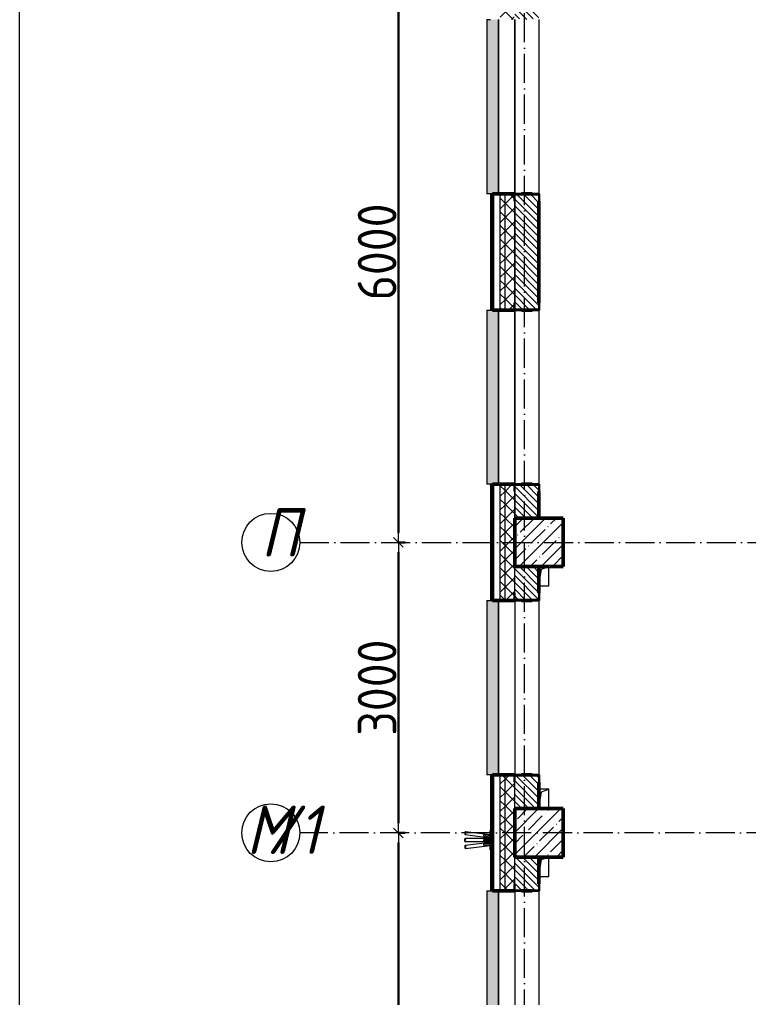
# Model space of a CAD drawing. Header units: millimetres. Extents: x -213536 to 1564669, y -45299 to 942238.
# Drawn here: x -23154 to -15629, y 480797 to 490897 of the extents above; entities that cross this region are included whole.
import ezdxf

# ---------------------------------------------------------------- set-up
doc = ezdxf.new("R2010")
doc.units = ezdxf.units.MM
doc.linetypes.add('50_200_ШТРИХ_1Т_ш5_п1_п1_', pattern=[700, 500, -100, 0, -100])
for name, color, linetype, lineweight in [('3.1) ЖБ окна 1.2 м', 102, 'Continuous', 30), ('A-____-____-DIMS', 7, 'Continuous', 9), ('A-GENM-____-MCUT', 7, 'Continuous', 25), ('A-GENM-____-OTLN', 7, 'Continuous', 9), ('A-GENM-____-OTLN-1', 7, 'Continuous', 25), ('A-GLAZ-____-OTLN', 7, 'Continuous', 9), ('A-WALL-____-MCUT-2', 7, 'Continuous', 50), ('A-WALL-____-MCUT-3', 7, 'Continuous', 9), ('A-WALL-____-OTLN', 7, 'Continuous', 9), ('A-WALL-____-PATT-1', 7, 'Continuous', 9), ('A-WALL-FNSH-MCUT-1', 7, 'Continuous', 9), ('S-COLS-____-MCUT', 7, 'Continuous', 50), ('S-COLS-____-OTLN', 7, 'Continuous', 9), ('S-GRID-____-IDEN', 7, 'Continuous', 9), ('S-GRID-____-OTLN-1', 7, '50_200_ШТРИХ_1Т_ш5_п1_п1_', 9)]:
    doc.layers.add(name, color=color, linetype=linetype, lineweight=lineweight)
doc.layers.add('A-GLAZ-____-OTLN-1', color=7, linetype='Continuous', lineweight=9, true_color=0xc0c0c0)
doc.styles.add('ISOCPEUR_I', font='isocpeui.ttf', dxfattribs={"width": 0.9, "height": 2.5})
doc.styles.add('СПДС', font='isocpeur.ttf', dxfattribs={"width": 0.9})
doc.dimstyles.new('Размера А3', dxfattribs={"dimtxt": 200, "dimasz": 100, "dimexe": 70, "dimexo": 100, "dimgap": 20, "dimtad": 1, "dimdec": 0, "dimrnd": 10, "dimzin": 0, "dimdsep": 46, "dimtxsty": 'СПДС', "dimblk": 'ARROWHEAD_6', "dimcen": 1, "dimclrd": 256, "dimclre": 256, "dimclrt": 256, "dimazin": 0, "dimtfac": 1, "dimtdec": 0, "dimtmove": 2, "dimatfit": 3, "dimfxl": 1, "dimtolj": 1, "dimtzin": 0, "dimarcsym": 0})
pattern_1 = [(45, (-15591.66, 459015.94), (-70.71068, 70.71068), []), (135, (-15591.66, 459015.94), (-70.71068, -70.71068), [])]
pattern_2 = [(135, (-15591.663, 459015.94), (-35.35534, -35.35534), [])]
pattern_3 = [(45, (-15591.66, 459015.94), (-85.5366, 85.5366), []), (45, (-15534.64, 459015.94), (-85.5366, 85.5366), [])]

# ---------------------------------------------------------------- blocks, each defined once
blk = doc.blocks.new('BSC_Колонна _Прямоугольная - 500х500-V38-АР1_План отверстий 2 этажа в осях 1-64_А-ГГ')
at = {"layer": 'S-COLS-____-OTLN'}
h = blk.add_hatch(dxfattribs=at)
h.set_pattern_fill('FP_67', color=256, style=0, pattern_type=2)
h.set_pattern_definition([(45, (2200, -26481.04), (-114.0493, 114.0493), []), (45, (2314.05, -26481.04), (-114.0493, 114.0493), [201.613, -40.323, 3.353, -36.97])])
h.paths.add_polyline_path([(-250, -250), (250, -250), (250, 250), (-250, 250), (-250, 55)], flags=0)
at = {"layer": 'S-COLS-____-MCUT'}
for p, q in [((250, 250), (-250, 250)), ((-250, 250), (-250, -250)), ((250, -250), (250, 250)), ((-250, -250), (250, -250))]:
    blk.add_line(p, q, dxfattribs=at)
blk = doc.blocks.new('BSC_Колонна _Прямоугольная - 500х500-V44-АР1_План отверстий 2 этажа в осях 1-64_А-ГГ')
at = {"layer": 'S-COLS-____-OTLN'}
h = blk.add_hatch(dxfattribs=at)
h.set_pattern_fill('FP_73', color=256, style=0, pattern_type=2)
h.set_pattern_definition([(45, (2200, -23481.04), (-114.0493, 114.0493), []), (45, (2314.05, -23481.04), (-114.0493, 114.0493), [201.613, -40.323, 3.353, -36.97])])
h.paths.add_polyline_path([(-250, -250), (250, -250), (250, 250), (-250, 250)], flags=0)
at = {"layer": 'S-COLS-____-MCUT'}
for p, q in [((250, 250), (-250, 250)), ((-250, 250), (-250, -250)), ((250, -250), (250, 250)), ((-250, -250), (250, -250))]:
    blk.add_line(p, q, dxfattribs=at)
blk = doc.blocks.new('Фахверк_СКБ_Уголок - 250_2700-27497298-АР1_План отверстий 2 этажа в осях 1-64_А-ГГ')
at = {"layer": 'A-GENM-____-MCUT'}
for p, q in [((200, 181), (125, 181)), ((125, 181), (125, 106)), ((125, 106), (131, 106)), ((131, 106), (131, 175)), ((131, 175), (200, 175)), ((200, 175), (200, 181)), ((131, -6), (125, -6)), ((125, -6), (125, -81)), ((125, -81), (200, -81)), ((131, -75), (131, -6)), ((200, -75), (131, -75)), ((200, -81), (200, -75))]:
    blk.add_line(p, q, dxfattribs=at)
blk = doc.blocks.new('AR_Отверстие прямоугольное _в плите_ - AR_Отверстие прямоугольное _в плите_-30510733-АР1_План отверстий 2 этажа в осях 1-64_А-ГГ')
at = {"layer": 'A-GENM-____-OTLN'}
for p, q in [((-50, -100), (-25, 75)), ((-25, 75), (50, 100)), ((50, -100), (50, 100)), ((-50, -100), (50, -100))]:
    blk.add_line(p, q, dxfattribs=at)
blk = doc.blocks.new('AR_Отверстие прямоугольное _в плите_ - AR_Отверстие прямоугольное _в плите_-V158-АР1_План отверстий 2 этажа в осях 1-64_А-ГГ')
at = {"layer": 'A-GENM-____-OTLN'}
for p, q in [((50, 100), (-50, 100)), ((-50, -100), (-25, 75)), ((-25, 75), (50, 100)), ((50, -100), (50, 100))]:
    blk.add_line(p, q, dxfattribs=at)
blk = doc.blocks.new('Отлив_СКБ - Отлив витража_120_НВФ-31885689-АР1_План отверстий 2 этажа в осях 1-64_А-ГГ')
at = {"layer": 'A-GLAZ-____-OTLN-1'}
for points in [[(1800, 2), (1800, 120), (0, 120), (0, 2), (1103, 2)], [(1103, 0), (1800, 0), (1800, 2), (0, 2), (0, 0)]]:
    blk.add_hatch(color=256, dxfattribs=at).paths.add_polyline_path(points, flags=0)
at = {"layer": 'A-GLAZ-____-OTLN'}
for p, q in [((0, 83), (0, 120)), ((1800, 120), (0, 120)), ((1800, 120), (1800, 83)), ((0, 2), (1800, 2)), ((1800, 0), (0, 0))]:
    blk.add_line(p, q, dxfattribs=at)
blk = doc.blocks.new('Указатель_Флаги_По грани - Указатель_Флаги_По грани-31763482-АР1_План отверстий 2 этажа в осях 1-64_А-ГГ')
at = {"layer": 'A-GENM-____-OTLN'}
for p, q in [((-2963, 23463), (-2705, 23431)), ((-2705, 23461), (-2959, 23492)), ((-2769, 23449), (-2705, 23441)), ((-2705, 23451), (-2768, 23459)), ((-2705, 23307), (-2705, 23505)), ((-2705, 23505), (-2700, 23505)), ((-2705, 23421), (-2963, 23421)), ((-2963, 23391), (-2705, 23391)), ((-2705, 23381), (-2963, 23349)), ((-2959, 23320), (-2705, 23351)), ((-2705, 23411), (-2769, 23411)), ((-2769, 23401), (-2705, 23401)), ((-2705, 23371), (-2769, 23363)), ((-2768, 23353), (-2705, 23361)), ((-2700, 23307), (-2705, 23307))]:
    blk.add_line(p, q, dxfattribs=at)
for centre, major_axis, start_param, end_param in [((-2961, 23478), (1.8, 14.9), 1.570796, 4.712389), ((-2961, 23478), (1.8, 14.9), 4.712389, 7.853982), ((-2963, 23406), (0, 15), 4.712389, 7.853982), ((-2963, 23406), (0, 15), 1.570796, 4.712389), ((-2961, 23335), (-1.8, 14.9), 4.712389, 7.853982), ((-2961, 23335), (-1.8, 14.9), 1.570796, 4.712389)]:
    blk.add_ellipse(centre, major_axis=major_axis, ratio=0.422618, start_param=start_param, end_param=end_param, dxfattribs=at)
for points, knots in [([(-2768, 23459), (-2768, 23459), (-2768, 23459), (-2769, 23459), (-2770, 23459), (-2771, 23458), (-2771, 23458), (-2772, 23456), (-2773, 23455), (-2773, 23454)], [0.5555556, 0.5555556, 0.5555556, 0.5555556, 0.5833333, 0.6111111, 0.6666667, 0.7222222, 0.7777778, 0.8888889, 1, 1, 1, 1]), ([(-2773, 23454), (-2773, 23454), (-2773, 23452), (-2772, 23451), (-2772, 23450), (-2771, 23450), (-2770, 23449), (-2770, 23449), (-2769, 23449), (-2769, 23449)], [0, 0, 0, 0, 0.1111111, 0.2222222, 0.2777778, 0.3333333, 0.3888889, 0.4166667, 0.4444444, 0.4444444, 0.4444444, 0.4444444]), ([(-2769, 23411), (-2769, 23411), (-2770, 23411), (-2770, 23411), (-2770, 23411), (-2771, 23411), (-2771, 23410), (-2772, 23409), (-2773, 23408), (-2773, 23407), (-2773, 23406)], [0.5555556, 0.5555556, 0.5555556, 0.5555556, 0.5833333, 0.6111111, 0.6388889, 0.6666667, 0.7222222, 0.7777778, 0.8888889, 1, 1, 1, 1]), ([(-2773, 23406), (-2773, 23405), (-2773, 23404), (-2772, 23403), (-2772, 23402), (-2771, 23401), (-2770, 23401), (-2770, 23401), (-2769, 23401), (-2769, 23401)], [0, 0, 0, 0, 0.1111111, 0.2222222, 0.2777778, 0.3333333, 0.3888889, 0.4166667, 0.4444444, 0.4444444, 0.4444444, 0.4444444]), ([(-2769, 23363), (-2769, 23363), (-2770, 23363), (-2770, 23363), (-2771, 23363), (-2772, 23362), (-2772, 23361), (-2773, 23360), (-2773, 23358), (-2773, 23358)], [0.5555556, 0.5555556, 0.5555556, 0.5555556, 0.5833333, 0.6111111, 0.6666667, 0.7222222, 0.7777778, 0.8888889, 1, 1, 1, 1]), ([(-2773, 23358), (-2773, 23357), (-2772, 23356), (-2771, 23355), (-2771, 23354), (-2770, 23353), (-2769, 23353), (-2768, 23353), (-2768, 23353), (-2768, 23353)], [0, 0, 0, 0, 0.1111111, 0.2222222, 0.2777778, 0.3333333, 0.3888889, 0.4166667, 0.4444444, 0.4444444, 0.4444444, 0.4444444])]:
    blk.add_open_spline(points, degree=3, knots=knots, dxfattribs=at)
blk = doc.blocks.new('Ось сетки - Круг_Ø6_00__ISO-2_5_0_9K_-25732049-АР1_План отверстий 2 этажа в осях 1-64_А-ГГ')
at = {"layer": 'S-GRID-____-IDEN'}
blk.add_circle((0, 0), 3, dxfattribs=at)
blk = doc.blocks.new('ARROWHEAD_6')
at = {"color": 0, "linetype": 'Continuous'}
for p, q in [((0, 0), (-1, 0)), ((-0.5, -0.5), (0.5, 0.5))]:
    blk.add_line(p, q, dxfattribs=at)
blk = doc.blocks.new('*D5490')
at = {"layer": 'A-____-____-DIMS', "lineweight": -2, "transparency": 16777216}
for p, q in [((-19249, 482497), (-19173, 482497)), ((-19243, 476597), (-19243, 482397)), ((-19249, 476497), (-19173, 476497))]:
    blk.add_line(p, q, dxfattribs=at)
at = {"layer": 'Defpoints', "color": 0, "lineweight": 30, "transparency": 16777216}
for p in [(-19349, 482497), (-19243, 482497), (-19349, 476497)]:
    blk.add_point(p, dxfattribs=at)
at = {"layer": 'A-____-____-DIMS', "lineweight": -2, "transparency": 16777216, "xscale": 100, "yscale": 100, "zscale": 100}
for p, rotation in [((-19243, 482497), 90), ((-19243, 476497), 270)]:
    blk.add_blockref('ARROWHEAD_6', p, dxfattribs=dict(at, rotation=rotation))
at = {"layer": 'A-____-____-DIMS', "transparency": 16777216, "insert": (-19463, 479497), "char_height": 400, "attachment_point": 5, "rotation": 90, "style": 'СПДС'}
blk.add_mtext('\\A1;6000', dxfattribs=at)
blk = doc.blocks.new('*D5491')
at = {"layer": 'A-____-____-DIMS', "lineweight": -2, "transparency": 16777216}
for p, q in [((-19249, 485497), (-19173, 485497)), ((-19243, 482597), (-19243, 485397)), ((-19249, 482497), (-19173, 482497))]:
    blk.add_line(p, q, dxfattribs=at)
at = {"layer": 'Defpoints', "color": 0, "lineweight": 30, "transparency": 16777216}
for p in [(-19349, 485497), (-19243, 485497), (-19349, 482497)]:
    blk.add_point(p, dxfattribs=at)
at = {"layer": 'A-____-____-DIMS', "lineweight": -2, "transparency": 16777216, "xscale": 100, "yscale": 100, "zscale": 100}
for p, rotation in [((-19243, 485497), 90), ((-19243, 482497), 270)]:
    blk.add_blockref('ARROWHEAD_6', p, dxfattribs=dict(at, rotation=rotation))
at = {"layer": 'A-____-____-DIMS', "transparency": 16777216, "insert": (-19463, 483997), "char_height": 400, "attachment_point": 5, "rotation": 90, "style": 'СПДС'}
blk.add_mtext('\\A1;3000', dxfattribs=at)
blk = doc.blocks.new('*D5492')
at = {"layer": 'A-____-____-DIMS', "lineweight": -2, "transparency": 16777216}
for p, q in [((-19249, 491497), (-19173, 491497)), ((-19243, 485597), (-19243, 491397)), ((-19249, 485497), (-19173, 485497))]:
    blk.add_line(p, q, dxfattribs=at)
at = {"layer": 'Defpoints', "color": 0, "lineweight": 30, "transparency": 16777216}
for p in [(-19349, 491497), (-19243, 491497), (-19349, 485497)]:
    blk.add_point(p, dxfattribs=at)
at = {"layer": 'A-____-____-DIMS', "lineweight": -2, "transparency": 16777216, "xscale": 100, "yscale": 100, "zscale": 100}
for p, rotation in [((-19243, 491497), 90), ((-19243, 485497), 270)]:
    blk.add_blockref('ARROWHEAD_6', p, dxfattribs=dict(at, rotation=rotation))
at = {"layer": 'A-____-____-DIMS', "transparency": 16777216, "insert": (-19463, 488497), "char_height": 400, "attachment_point": 5, "rotation": 90, "style": 'СПДС'}
blk.add_mtext('\\A1;6000', dxfattribs=at)
blk = doc.blocks.new('2этаж')
at = {"layer": 'S-GRID-____-OTLN-1', "color": 251, "ltscale": 0.6, "true_color": 0x636466}
for p, q in [((-17941.7, 454533.3), (-17941.7, 508896.9)), ((-20260.4, 485497), (11116.1, 485497)), ((11116.1, 482497), (-20260.4, 482497))]:
    blk.add_line(p, q, dxfattribs=at)
at = {"layer": 'S-GRID-____-IDEN', "char_height": 500, "attachment_point": 1, "style": 'ISOCPEUR_I'}
for s, insert, width in [('\\fISOCPEUR|b0|i1|c204|p34|;\\W.9;П', (-20663, 485849.4), 223.671), ('\\fISOCPEUR|b0|i1|c204|p34|;\\W.9;М', (-20812.6, 482778.9), 252.532), ('/1', (-20604.3, 482778.9), 346.329)]:
    blk.add_mtext(s, dxfattribs=dict(at, insert=insert, width=width))
at = {"layer": 'A-____-____-DIMS'}
for base, p1, p2, picture, middle in [((-19243.1, 491497), (-19349.1, 485497), (-19349.1, 491497), '*D5492', (-19463.1, 488497)), ((-19243.1, 485497), (-19349.1, 482497), (-19349.1, 485497), '*D5491', (-19463.1, 483997)), ((-19243.1, 482497), (-19349.1, 476497), (-19349.1, 482497), '*D5490', (-19463.1, 479497))]:
    dim = blk.add_linear_dim(base=base, p1=p1, p2=p2, angle=90, dimstyle='Размера А3', override={"dimtxt": 400}, dxfattribs=at)
    dim.commit()
    dim.dimension.update_dxf_attribs({"geometry": picture, "text_midpoint": middle})

msp = doc.modelspace()

# ---------------------------------------------------------------- hatches: boundary and pattern name
at = {"layer": 'A-WALL-____-PATT-1'}
h = msp.add_hatch(dxfattribs=at)
h.set_pattern_fill('FP_1', color=256, style=0, pattern_type=2)
h.set_pattern_definition(pattern_1)
h.paths.add_polyline_path([(-18191.7, 485747), (-18141.7, 485747), (-18141.7, 486097), (-18191.7, 486097)], flags=0)
h.paths.add_polyline_path([(-18191.7, 487897), (-18141.7, 487897), (-18141.7, 489097), (-18191.7, 489097)], flags=0)
h.paths.add_polyline_path([(-18191.7, 490897), (-18141.7, 490897), (-18141.7, 491247), (-18191.7, 491247)], flags=0)
h = msp.add_hatch(dxfattribs=at)
h.set_pattern_fill('FP_1', color=256, style=0, pattern_type=2)
h.set_pattern_definition(pattern_1)
h.paths.add_polyline_path([(-18041.7, 485747), (-18041.7, 486022), (-18047.7, 486022), (-18047.7, 486097), (-18141.7, 486097), (-18141.7, 485747), (-18047.7, 485747)], flags=0)
h.paths.add_polyline_path([(-18047.7, 487897), (-18047.7, 487972), (-18041.7, 487972), (-18041.7, 489022), (-18047.7, 489022), (-18047.7, 489097), (-18141.7, 489097), (-18141.7, 487897)], flags=0)
h.paths.add_polyline_path([(-18047.7, 490897), (-18047.7, 490972), (-18041.7, 490972), (-18041.7, 491247), (-18141.7, 491247), (-18141.7, 490897)], flags=0)
h = msp.add_hatch(dxfattribs=at)
h.set_pattern_fill('FP_6', color=256, style=0, pattern_type=2)
h.set_pattern_definition(pattern_2)
h.paths.add_polyline_path([(-17791.7, 485747), (-17791.7, 486091), (-17860.7, 486091), (-17860.7, 486097), (-17972.7, 486097), (-17972.7, 486091), (-18041.7, 486091), (-18041.7, 485747)], flags=0)
h.paths.add_polyline_path([(-17860.7, 487897), (-17860.7, 487903), (-17791.7, 487903), (-17791.7, 489091), (-17860.7, 489091), (-17860.7, 489097), (-17972.7, 489097), (-17972.7, 489091), (-18041.7, 489091), (-18041.7, 487903), (-17972.7, 487903), (-17972.7, 487897)], flags=0)
h.paths.add_polyline_path([(-17860.7, 490897), (-17860.7, 490903), (-17791.7, 490903), (-17791.7, 491247), (-18041.7, 491247), (-18041.7, 490903), (-17972.7, 490903), (-17972.7, 490897)], flags=0)
h = msp.add_hatch(dxfattribs=at)
h.set_pattern_fill('FP_3', color=256, style=0, pattern_type=2)
h.set_pattern_definition(pattern_3)
h.paths.add_polyline_path([(-18271.7, 485822), (-18271.7, 486097), (-18291.7, 486097), (-18291.7, 485822)], flags=0)
h.paths.add_polyline_path([(-18291.7, 487897), (-18271.7, 487897), (-18271.7, 489097), (-18291.7, 489097)], flags=0)
h.paths.add_polyline_path([(-18271.7, 490897), (-18271.7, 491077), (-18291.7, 491077), (-18291.7, 490897)], flags=0)
h = msp.add_hatch(dxfattribs=at)
h.set_pattern_fill('FP_3', color=256, style=0, pattern_type=2)
h.set_pattern_definition(pattern_3)
h.paths.add_polyline_path([(-18291.7, 468532), (-18271.7, 468532), (-18271.7, 470847), (-18291.7, 470847), (-18291.7, 470071.8)], flags=0)
h.paths.add_polyline_path([(-18271.7, 472647), (-18271.7, 474097), (-18291.7, 474097), (-18291.7, 472647)], flags=0)
h.paths.add_polyline_path([(-18271.7, 475897), (-18271.7, 477097), (-18291.7, 477097), (-18291.7, 475897)], flags=0)
h.paths.add_polyline_path([(-18291.7, 478897), (-18271.7, 478897), (-18271.7, 480097), (-18291.7, 480097)], flags=0)
h.paths.add_polyline_path([(-18271.7, 481897), (-18271.7, 483097), (-18291.7, 483097), (-18291.7, 481897)], flags=0)
h.paths.add_polyline_path([(-18271.7, 484897), (-18271.7, 485822), (-18291.7, 485822), (-18291.7, 484897)], flags=0)
h = msp.add_hatch(dxfattribs=at)
h.set_pattern_fill('FP_1', color=256, style=0, pattern_type=2)
h.set_pattern_definition(pattern_1)
h.paths.add_polyline_path([(-18141.7, 468532), (-18141.7, 470847), (-18191.7, 470847), (-18191.7, 468532)], flags=0)
h.paths.add_polyline_path([(-18141.7, 472647), (-18141.7, 474097), (-18191.7, 474097), (-18191.7, 472647)], flags=0)
h.paths.add_polyline_path([(-18141.7, 475897), (-18141.7, 477097), (-18191.7, 477097), (-18191.7, 475897)], flags=0)
h.paths.add_polyline_path([(-18191.7, 478897), (-18141.7, 478897), (-18141.7, 480097), (-18191.7, 480097)], flags=0)
h.paths.add_polyline_path([(-18141.7, 481897), (-18141.7, 483097), (-18191.7, 483097), (-18191.7, 481897)], flags=0)
h.paths.add_polyline_path([(-18141.7, 484897), (-18141.7, 485747), (-18191.7, 485747), (-18191.7, 484897)], flags=0)
h = msp.add_hatch(dxfattribs=at)
h.set_pattern_fill('FP_1', color=256, style=0, pattern_type=2)
h.set_pattern_definition(pattern_1)
h.paths.add_polyline_path([(-18141.7, 468532), (-18041.7, 468532), (-18041.7, 470772), (-18047.7, 470772), (-18047.7, 470847), (-18141.7, 470847), (-18141.7, 468547)], flags=0)
h.paths.add_polyline_path([(-18047.7, 472647), (-18047.7, 472722), (-18041.7, 472722), (-18041.7, 474022), (-18047.7, 474022), (-18047.7, 474097), (-18141.7, 474097), (-18141.7, 472647)], flags=0)
h.paths.add_polyline_path([(-18047.7, 475897), (-18047.7, 475972), (-18041.7, 475972), (-18041.7, 477022), (-18047.7, 477022), (-18047.7, 477097), (-18141.7, 477097), (-18141.7, 475897)], flags=0)
h.paths.add_polyline_path([(-18141.7, 478897), (-18047.7, 478897), (-18047.7, 478972), (-18041.7, 478972), (-18041.7, 480022), (-18047.7, 480022), (-18047.7, 480097), (-18141.7, 480097), (-18141.7, 478903)], flags=0)
h.paths.add_polyline_path([(-18047.7, 481897), (-18047.7, 481972), (-18041.7, 481972), (-18041.7, 483022), (-18047.7, 483022), (-18047.7, 483097), (-18141.7, 483097), (-18141.7, 481897)], flags=0)
h.paths.add_polyline_path([(-18141.7, 484897), (-18047.7, 484897), (-18047.7, 484972), (-18041.7, 484972), (-18041.7, 485747), (-18141.7, 485747), (-18141.7, 484903)], flags=0)
h = msp.add_hatch(dxfattribs=at)
h.set_pattern_fill('FP_6', color=256, style=0, pattern_type=2)
h.set_pattern_definition(pattern_2)
h.paths.add_polyline_path([(-18041.7, 482747), (-17791.7, 482747), (-17791.7, 483091), (-17860.7, 483091), (-17860.7, 483097), (-17972.7, 483097), (-17972.7, 483091), (-18041.7, 483091), (-18041.7, 482971.7)], flags=0)
h.paths.add_polyline_path([(-17860.7, 484897), (-17860.7, 484903), (-17791.7, 484903), (-17791.7, 485247), (-18041.7, 485247), (-18041.7, 484903), (-17972.7, 484903), (-17972.7, 484897)], flags=0)
h = msp.add_hatch(dxfattribs=at)
h.set_pattern_fill('FP_6', color=256, style=0, pattern_type=2)
h.set_pattern_definition(pattern_2)
h.paths.add_polyline_path([(-18041.7, 476747), (-17791.7, 476747), (-17791.7, 477091), (-17860.7, 477091), (-17860.7, 477097), (-17972.7, 477097), (-17972.7, 477091), (-18041.7, 477091), (-18041.7, 476951.7)], flags=0)
h.paths.add_polyline_path([(-17860.7, 478897), (-17860.7, 478903), (-17791.7, 478903), (-17791.7, 480091), (-17860.7, 480091), (-17860.7, 480097), (-17972.7, 480097), (-17972.7, 480091), (-18041.7, 480091), (-18041.7, 478903), (-17972.7, 478903), (-17972.7, 478897)], flags=0)
h.paths.add_polyline_path([(-17860.7, 481897), (-17860.7, 481903), (-17791.7, 481903), (-17791.7, 482247), (-18041.7, 482247), (-18041.7, 481903), (-17972.7, 481903), (-17972.7, 481897)], flags=0)

# ---------------------------------------------------------------- linework, layer by layer
at = {"color": 1, "lineweight": 0}
msp.add_lwpolyline([(-23154.5, 551818.7), (90081.5, 551818.7), (90081.5, 452990.7), (-23154.5, 452990.7)], close=True, dxfattribs=at)
at = {"layer": 'A-WALL-____-MCUT-2'}
for p, q in [((-18047.7, 489097), (-18271.7, 489097)), ((-18271.7, 489097), (-18271.7, 487897)), ((-18271.7, 487897), (-18271.7, 489097)), ((-17860.7, 489097), (-17972.7, 489097)), ((-17791.7, 487972), (-17791.7, 489022)), ((-18271.7, 487897), (-18047.7, 487897)), ((-17972.7, 487897), (-17860.7, 487897)), ((-18047.7, 486097), (-18271.7, 486097)), ((-18271.7, 485822), (-18271.7, 486097)), ((-18271.7, 484897), (-18271.7, 486097)), ((-17860.7, 486097), (-17972.7, 486097)), ((-17791.7, 485747), (-17791.7, 486022)), ((-17791.7, 484972), (-17791.7, 485247)), ((-18271.7, 484897), (-18047.7, 484897)), ((-17972.7, 484897), (-17860.7, 484897)), ((-18047.7, 483097), (-18271.7, 483097)), ((-18271.7, 483097), (-18271.7, 481897)), ((-17860.7, 483097), (-17972.7, 483097)), ((-17791.7, 482747), (-17791.7, 483022)), ((-17791.7, 481972), (-17791.7, 482247)), ((-18271.7, 481897), (-18047.7, 481897)), ((-17972.7, 481897), (-17860.7, 481897))]:
    msp.add_line(p, q, dxfattribs=at)
at = {"layer": 'A-WALL-____-MCUT-3'}
for p, q in [((-18191.7, 487897), (-18191.7, 489097)), ((-18141.7, 487897), (-18141.7, 489097)), ((-18041.7, 489022), (-18041.7, 487972)), ((-18041.7, 487972), (-18041.7, 489022)), ((-18191.7, 484897), (-18191.7, 486097)), ((-18141.7, 484897), (-18141.7, 486097)), ((-18041.7, 486022), (-18041.7, 485747)), ((-18041.7, 485747), (-18041.7, 486022)), ((-18041.7, 484972), (-18041.7, 485247)), ((-18191.7, 481897), (-18191.7, 483097)), ((-18141.7, 481897), (-18141.7, 483097)), ((-18041.7, 482747), (-18041.7, 483022)), ((-18041.7, 481972), (-18041.7, 482247))]:
    msp.add_line(p, q, dxfattribs=at)
at = {"layer": 'A-WALL-____-OTLN'}
for p, q in [((-18041.7, 489097), (-18041.7, 490897)), ((-18041.7, 490897), (-18041.7, 489097)), ((-17791.7, 490897), (-17791.7, 489097)), ((-18041.7, 486097), (-18041.7, 487897)), ((-18041.7, 487897), (-18041.7, 486097)), ((-17791.7, 487897), (-17791.7, 486097)), ((-18041.7, 484897), (-18041.7, 483097)), ((-17791.7, 484897), (-17791.7, 483097)), ((-18041.7, 481897), (-18041.7, 480097)), ((-17791.7, 481897), (-17791.7, 480097))]:
    msp.add_line(p, q, dxfattribs=at)
at = {"layer": 'A-WALL-FNSH-MCUT-1'}
for p, q in [((-18291.7, 489097), (-18291.7, 487897)), ((-18271.7, 489097), (-18291.7, 489097)), ((-18291.7, 487897), (-18271.7, 487897)), ((-18291.7, 486097), (-18291.7, 485822)), ((-18271.7, 486097), (-18291.7, 486097)), ((-18291.7, 485822), (-18291.7, 484897)), ((-18291.7, 484897), (-18271.7, 484897)), ((-18291.7, 483097), (-18291.7, 481897)), ((-18271.7, 483097), (-18291.7, 483097)), ((-18291.7, 481897), (-18271.7, 481897))]:
    msp.add_line(p, q, dxfattribs=at)

# ---------------------------------------------------------------- block references
at = {"layer": '3.1) ЖБ окна 1.2 м'}
msp.add_blockref('2этаж', (0, 0), dxfattribs=at)
at = {"layer": 'A-GENM-____-OTLN'}
for name, p in [('AR_Отверстие прямоугольное _в плите_ - AR_Отверстие прямоугольное _в плите_-30510733-АР1_План отверстий 2 этажа в осях 1-64_А-ГГ', (-17741.7, 485147)), ('AR_Отверстие прямоугольное _в плите_ - AR_Отверстие прямоугольное _в плите_-V158-АР1_План отверстий 2 этажа в осях 1-64_А-ГГ', (-17741.7, 482847)), ('Указатель_Флаги_По грани - Указатель_Флаги_По грани-31763482-АР1_План отверстий 2 этажа в осях 1-64_А-ГГ', (-15591.7, 459015.9)), ('AR_Отверстие прямоугольное _в плите_ - AR_Отверстие прямоугольное _в плите_-30510733-АР1_План отверстий 2 этажа в осях 1-64_А-ГГ', (-17741.7, 482147))]:
    msp.add_blockref(name, p, dxfattribs=at)
at = {"layer": 'A-GENM-____-OTLN-1'}
for p, rotation in [((-17966.7, 489222), 269.9999999999999), ((-17866.7, 487772), 89.99999999999991), ((-17966.7, 486222), 269.9999999999999), ((-17866.7, 484772), 89.99999999999991), ((-17966.7, 483222), 269.9999999999999), ((-17866.7, 481772), 89.99999999999991)]:
    msp.add_blockref('Фахверк_СКБ_Уголок - 250_2700-27497298-АР1_План отверстий 2 этажа в осях 1-64_А-ГГ', p, dxfattribs=dict(at, rotation=rotation))
at = {"layer": 'A-GLAZ-____-OTLN', "rotation": 90}
for p in [(-18208.7, 489097), (-18208.7, 486097), (-18208.7, 483097), (-18208.7, 480097)]:
    msp.add_blockref('Отлив_СКБ - Отлив витража_120_НВФ-31885689-АР1_План отверстий 2 этажа в осях 1-64_А-ГГ', p, dxfattribs=at)
at = {"layer": 'S-COLS-____-OTLN'}
for name, p in [('BSC_Колонна _Прямоугольная - 500х500-V38-АР1_План отверстий 2 этажа в осях 1-64_А-ГГ', (-17791.7, 485497)), ('BSC_Колонна _Прямоугольная - 500х500-V44-АР1_План отверстий 2 этажа в осях 1-64_А-ГГ', (-17791.7, 482497))]:
    msp.add_blockref(name, p, dxfattribs=at)
at = {"layer": 'S-GRID-____-IDEN', "xscale": 99.99999999999993, "yscale": 99.99999999999993, "zscale": 99.99999999999993}
for p, rotation in [((-20560.4, 485497), 269.9999999999996), ((-20560.4, 482497), 89.9999999999998)]:
    msp.add_blockref('Ось сетки - Круг_Ø6_00__ISO-2_5_0_9K_-25732049-АР1_План отверстий 2 этажа в осях 1-64_А-ГГ', p, dxfattribs=dict(at, rotation=rotation))

doc.saveas('drawing.dxf')
